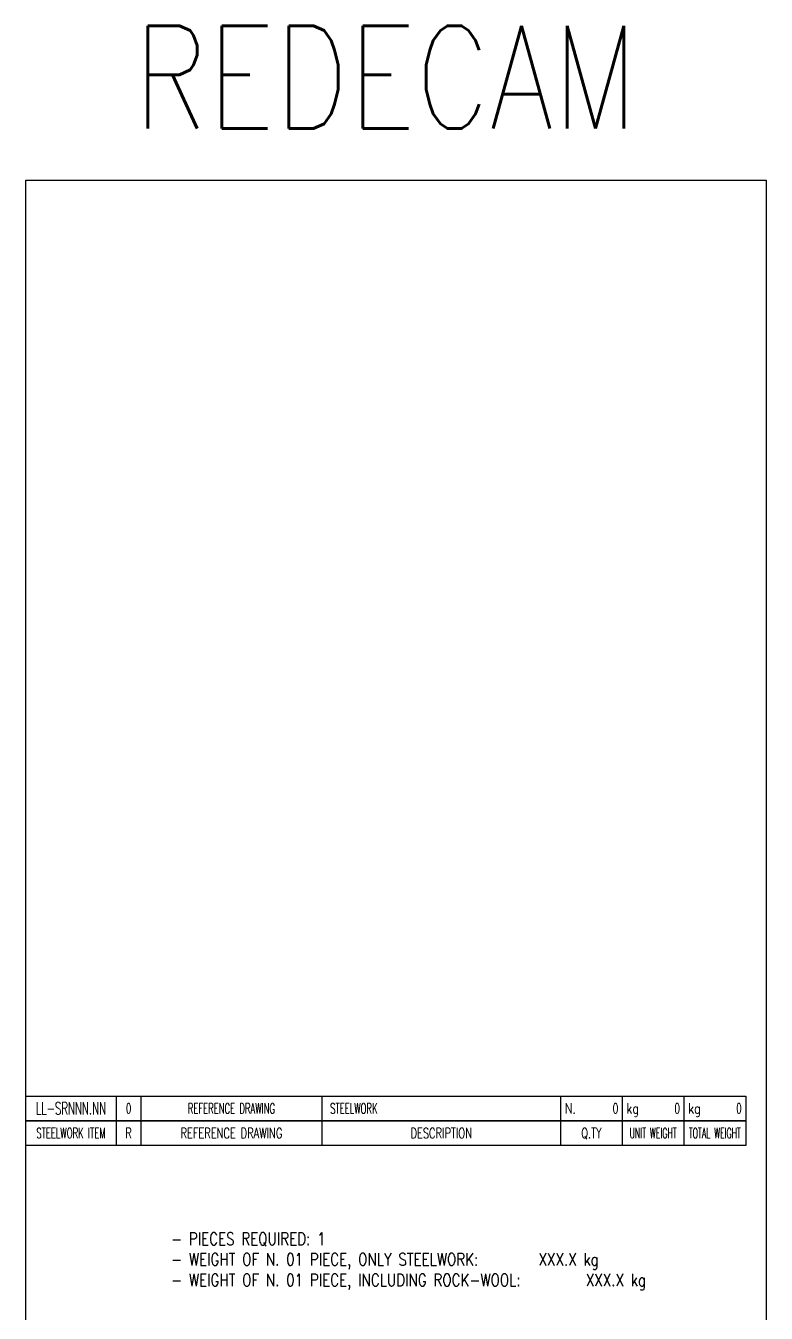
# Model space of a CAD drawing. Header units: millimetres. Extents: x -360 to -180, y 0 to 611.
# Drawn here: x -360 to -180, y 298.5 to 611.5 of the extents above; entities that cross this region are included whole.
import ezdxf
from ezdxf.enums import TextEntityAlignment as Align

# ---------------------------------------------------------------- set-up
doc = ezdxf.new("R2010")
doc.units = ezdxf.units.MM
doc.header["$LTSCALE"] = 0.5
doc.layers.get('0').update_dxf_attribs({"color": 3})
for name, color, linetype in [('CONTORNI', 2, 'Continuous'), ('REDECAM_STEELWORK', 2, 'Continuous'), ('TESTI', 4, 'Continuous')]:
    doc.layers.add(name, color=color, linetype=linetype)
doc.styles.add('ROMAND', font='romand.shx', dxfattribs={"width": 0.8})
doc.styles.add('ROMANT', font='romant.shx')
doc.styles.get("Standard").update_dxf_attribs({"font": 'romans.shx', "width": 0.8})

# ---------------------------------------------------------------- blocks, each defined once
blk = doc.blocks.new('INDEX_STEELWORK')
at = {"layer": 'REDECAM_STEELWORK'}
for p, q in [((22, 6), (22, 0)), ((28, 6), (28, 0)), ((72, 6), (72, 0)), ((130, 6), (130, 0)), ((145, 6), (145, 0)), ((160, 6), (160, 0))]:
    blk.add_line(p, q, dxfattribs=at)
blk.add_lwpolyline([(175, 0), (0, 0), (0, 6), (175, 6)], close=True, dxfattribs=at)
at = {"layer": 'REDECAM_STEELWORK', "color": 4}
for s, width, p in [('STEELWORK ITEM', 0.6, (11, 3)), ('R', 0.7, (25, 3)), ('REFERENCE DRAWING', 0.7, (50, 3)), ('DESCRIPTION', 0.7, (101, 3)), ('Q.TY', 0.7, (137.5, 3)), ('UNIT WEIGHT', 0.55, (152.5, 3)), ('TOTAL WEIGHT', 0.55, (167.5, 3))]:
    blk.add_text(s, height=2.5, dxfattribs=dict(at, width=width)).set_placement(p, align=Align.MIDDLE_CENTER)
blk = doc.blocks.new('REDECAM_STEELWORK')
at = {"layer": 'REDECAM_STEELWORK'}
for p, q in [((22, 6), (22, 0)), ((28, 6), (28, 0)), ((72, 6), (72, 0)), ((130, 6), (130, 0)), ((145, 6), (145, 0)), ((160, 6), (160, 0))]:
    blk.add_line(p, q, dxfattribs=at)
blk.add_lwpolyline([(175, 0), (0, 0), (0, 6), (175, 6)], close=True, dxfattribs=at)
at = {"layer": 'REDECAM_STEELWORK', "width": 0.8}
for s, p in [('N.', (131, 3)), ('kg', (146, 3)), ('kg', (161, 3))]:
    blk.add_text(s, height=2.5, dxfattribs=at).set_placement(p, align=Align.MIDDLE_LEFT)
at = {"layer": 'REDECAM_STEELWORK', "color": 2, "style": 'ROMANT'}
blk.add_attdef('REF-DWG-ONLY', text='', height=2, dxfattribs=at).set_placement((2, 4), align=Align.MIDDLE_CENTER)
at = {"layer": 'REDECAM_STEELWORK', "color": 4, "style": 'ROMAND', "width": 0.8}
blk.add_attdef('MOU', text='', height=4, dxfattribs=at).set_placement((-4, 3.3), align=Align.MIDDLE_CENTER)
at = {"layer": 'REDECAM_STEELWORK', "color": 2, "width": 0.6}
blk.add_attdef('MARK', text='', height=3, dxfattribs=at).set_placement((11, 3), align=Align.MIDDLE)
at = {"layer": 'REDECAM_STEELWORK', "color": 4, "width": 0.6}
for tag, p in [('RM', (25, 3)), ('REF-DWG', (50, 3))]:
    blk.add_attdef(tag, text='', height=2.5, dxfattribs=at).set_placement(p, align=Align.MIDDLE)
blk.add_attdef('DESCL1', text='', height=2.5, dxfattribs=at).set_placement((74, 3), align=Align.MIDDLE_LEFT)
for tag, p in [('QTY', (144, 3)), ('WEIGHT', (159, 3)), ('TOTAL', (174, 3))]:
    blk.add_attdef(tag, text='', height=2.5, dxfattribs=at).set_placement(p, align=Align.MIDDLE_RIGHT)
at = {"layer": 'REDECAM_STEELWORK', "color": 4, "style": 'ROMANT'}
blk.add_attdef('NON-EXP', (175, -1.29), '', height=6, dxfattribs=at)
at = {"layer": 'REDECAM_STEELWORK', "width": 0.8, "flags": 1}
for tag, p in [('ID-BLOCK', (175, -0.4)), ('CODE', (175, -0.2)), ('TYPE', (175, -0.6))]:
    blk.add_attdef(tag, text='', height=0.1, dxfattribs=at).set_placement(p, align=Align.RIGHT)
blk = doc.blocks.new('NOTE-PART-WEIGHT-INSULATION')
at = {"layer": 'CONTORNI', "width": 0.8}
for s, p in [('- PIECES REQUIRED: 1', (-144.67, 13)), ('- WEIGHT OF N. 01 PIECE, ONLY STEELWORK:', (-144.67, 8)), ('- WEIGHT OF N. 01 PIECE, INCLUDING ROCK-WOOL:', (-144.67, 3))]:
    blk.add_text(s, height=3, dxfattribs=at).set_placement(p)
for tag, p in [('UNIT-WEIGHT-STEELWORK', (-55.34, 8)), ('UNIT-WEIGHT-INSULATION', (-43.85, 3))]:
    blk.add_attdef(tag, p, '', height=3, dxfattribs=at)

msp = doc.modelspace()

# ---------------------------------------------------------------- linework, layer by layer
msp.add_lwpolyline([(-360, 574), (-180, 574), (-180, 0), (-360, 0)], close=True)

# ---------------------------------------------------------------- block references
for name, p, values in [('REDECAM_STEELWORK', (-360, 345.32), {'MARK': 'LL-SRNNN.NN', 'RM': '0', 'REF-DWG': 'REFERENCE DRAWING', 'WEIGHT': '0', 'DESCL1': 'STEELWORK', 'QTY': '0', 'TOTAL': '0'}), ('NOTE-PART-WEIGHT-INSULATION', (-180, 302.11), {'UNIT-WEIGHT-STEELWORK': 'XXX.X kg', 'UNIT-WEIGHT-INSULATION': 'XXX.X kg'})]:
    msp.add_blockref(name, p).add_auto_attribs(values)
msp.add_blockref('INDEX_STEELWORK', (-360, 339.32))

# ---------------------------------------------------------------- texts
at = {"layer": 'TESTI', "color": 4, "insert": (-272.5, 599), "char_height": 25, "attachment_point": 5}
msp.add_mtext('\\A1;REDECAM', dxfattribs=at)

doc.saveas('drawing.dxf')
